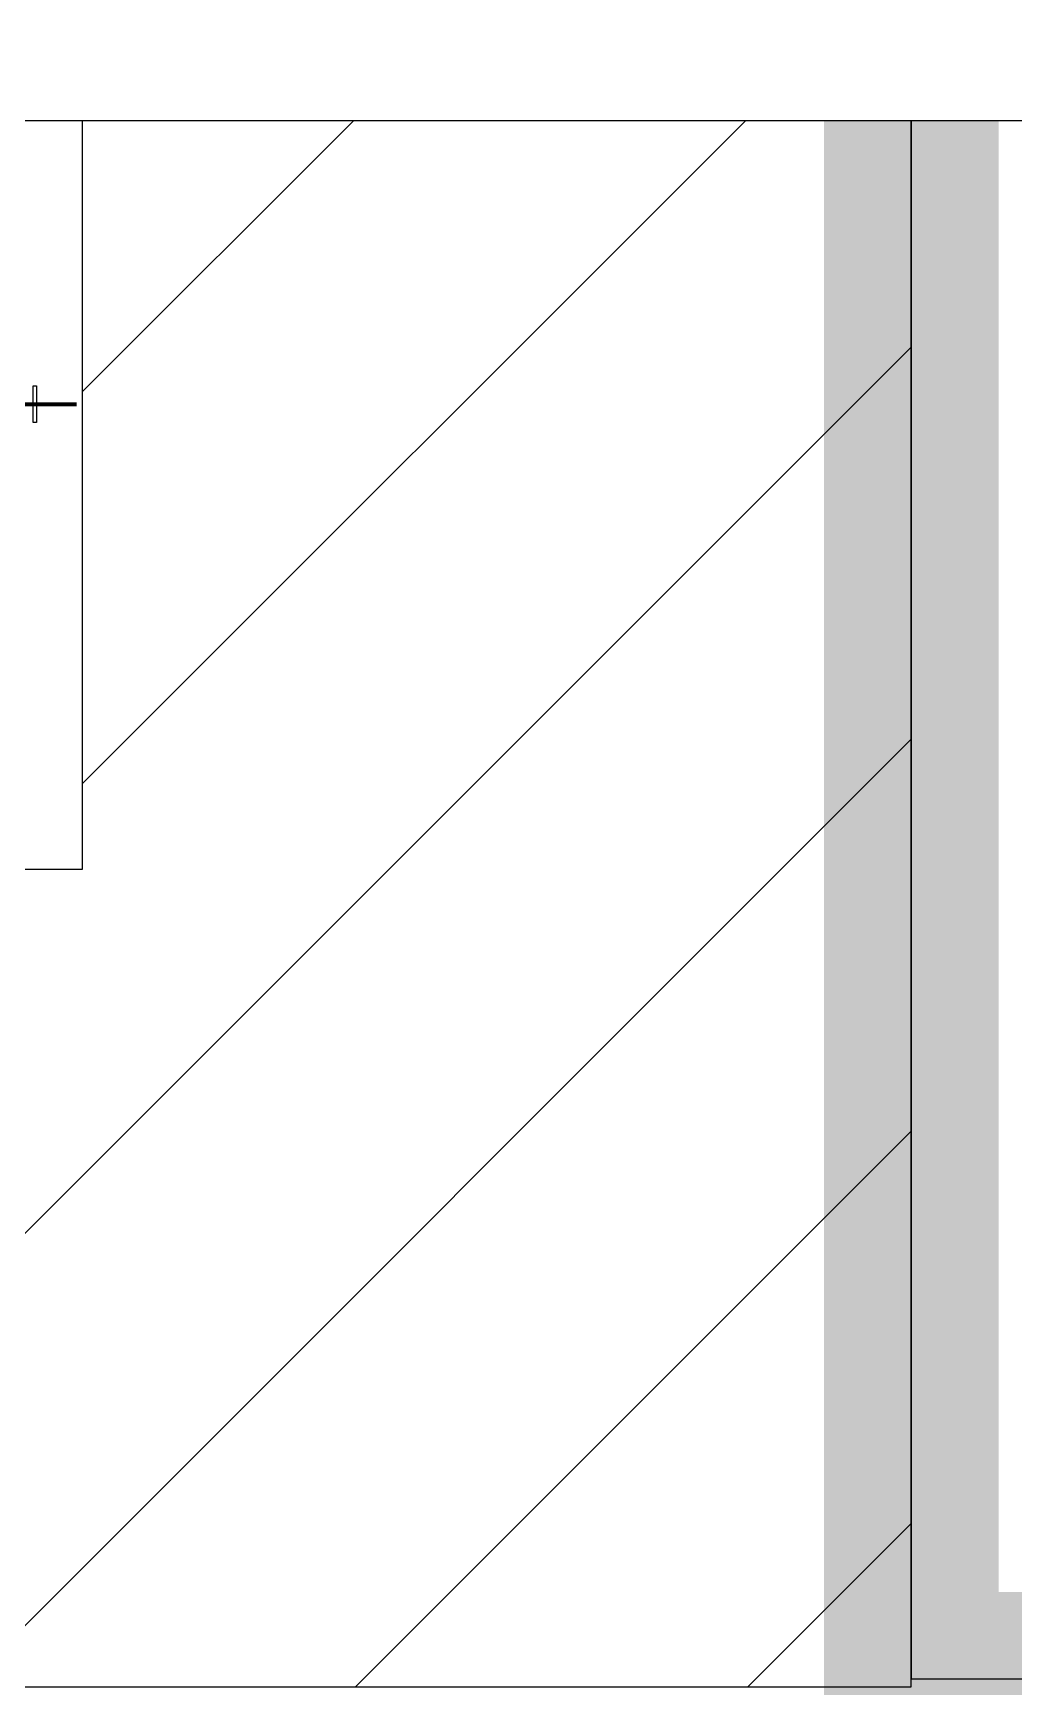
# Model space of a CAD drawing. Extents: x 93518 to 937116, y -359949 to 58022.
# Drawn here: x 692024.1 to 692301.6, y -114521.6 to -114053.6 of the extents above; entities that cross this region are included whole.
import ezdxf

# ---------------------------------------------------------------- set-up
doc = ezdxf.new("R2010")
doc.units = 0
doc.header["$LTSCALE"] = 1000
doc.header["$MEASUREMENT"] = 0
doc.linetypes.add('CENTER', pattern=[50.8, 31.75, -6.35, 6.35, -6.35])
doc.layers.get('0').update_dxf_attribs({"linetype": 'CONTINUOUS'})
doc.layers.add('Z-本期建构筑物', color=4, linetype='CONTINUOUS')
doc.styles.add('HZ', font='geditxt.shx', dxfattribs={"width": 0.8, "bigfont": 'dxt.shx'})

# ---------------------------------------------------------------- blocks, each defined once
blk = doc.blocks.new('wq')
at = {"color": 8}
for p, q in [((3766.0328, 1759.3716), (3767.5867, 1760.9255)), ((3766.0328, 1757.1266), (3769.8317, 1760.9255)), ((3770.7785, 1760.9255), (3770.7785, 1752)), ((3770.7785, 1751.9556), (3770.7785, 1760.9255)), ((3763.1069, 1751.9556), (3770.7785, 1759.6271)), ((3765.352, 1751.9556), (3770.7785, 1757.3821)), ((3767.5971, 1751.9556), (3770.7785, 1755.137)), ((3769.8421, 1751.9556), (3770.7785, 1752.8919)), ((3762.7785, 1751.9556), (3770.7785, 1751.9556)), ((3779.7785, 1752), (3770.7785, 1752))]:
    blk.add_line(p, q, dxfattribs=at)
at = {"color": 8, "lineweight": -3, "ltscale": 10}
for p, q in [((3765.7526, 1759.405), (3765.7706, 1759.405)), ((3765.7526, 1759.195), (3765.7526, 1759.405)), ((3765.7706, 1759.405), (3765.7706, 1759.195)), ((3765.7706, 1759.405), (3765.7706, 1759.195)), ((3765.7706, 1759.195), (3765.7526, 1759.195))]:
    blk.add_line(p, q, dxfattribs=at)
at = {"color": 8, "linetype": 'CENTER', "lineweight": 100, "ltscale": 800}
blk.add_line((3747.5495, 1759.3), (3765.9996, 1759.3), dxfattribs=at)
at = {"color": 8, "const_width": 1}
blk.add_lwpolyline([(3779.7785, 1760.9255), (3779.7785, 1752), (3770.7785, 1752), (3770.7785, 1760.9255)], dxfattribs=at)
at = {"color": 4}
blk.add_lwpolyline([(3669.988, 1760.9255), (3827.5926, 1760.9255), (3827.5926, 1609.2374), (3669.988, 1609.2374)], close=True, dxfattribs=at)
at = {"color": 8}
blk.add_lwpolyline([(3766.0328, 1760.9255), (3766.0328, 1756.636), (3746.3272, 1756.636), (3746.3272, 1760.9255)], dxfattribs=at)
at = {"color": 8, "style": 'HZ', "width": 0.8}
for p in [(3758.7668, 1735.8555), (3729.686, 1643.9264), (3799.3404, 1612.5855)]:
    blk.add_attdef('9.80', p, '', height=3.5, dxfattribs=at)

msp = doc.modelspace()

# ---------------------------------------------------------------- block references
at = {"layer": 'Z-本期建构筑物', "xscale": 49.42079999997804, "yscale": 49.42079999999987, "zscale": 49.42080000000001}
msp.add_blockref('wq', (505917.62, -201104.67), dxfattribs=at)

doc.saveas('drawing.dxf')
